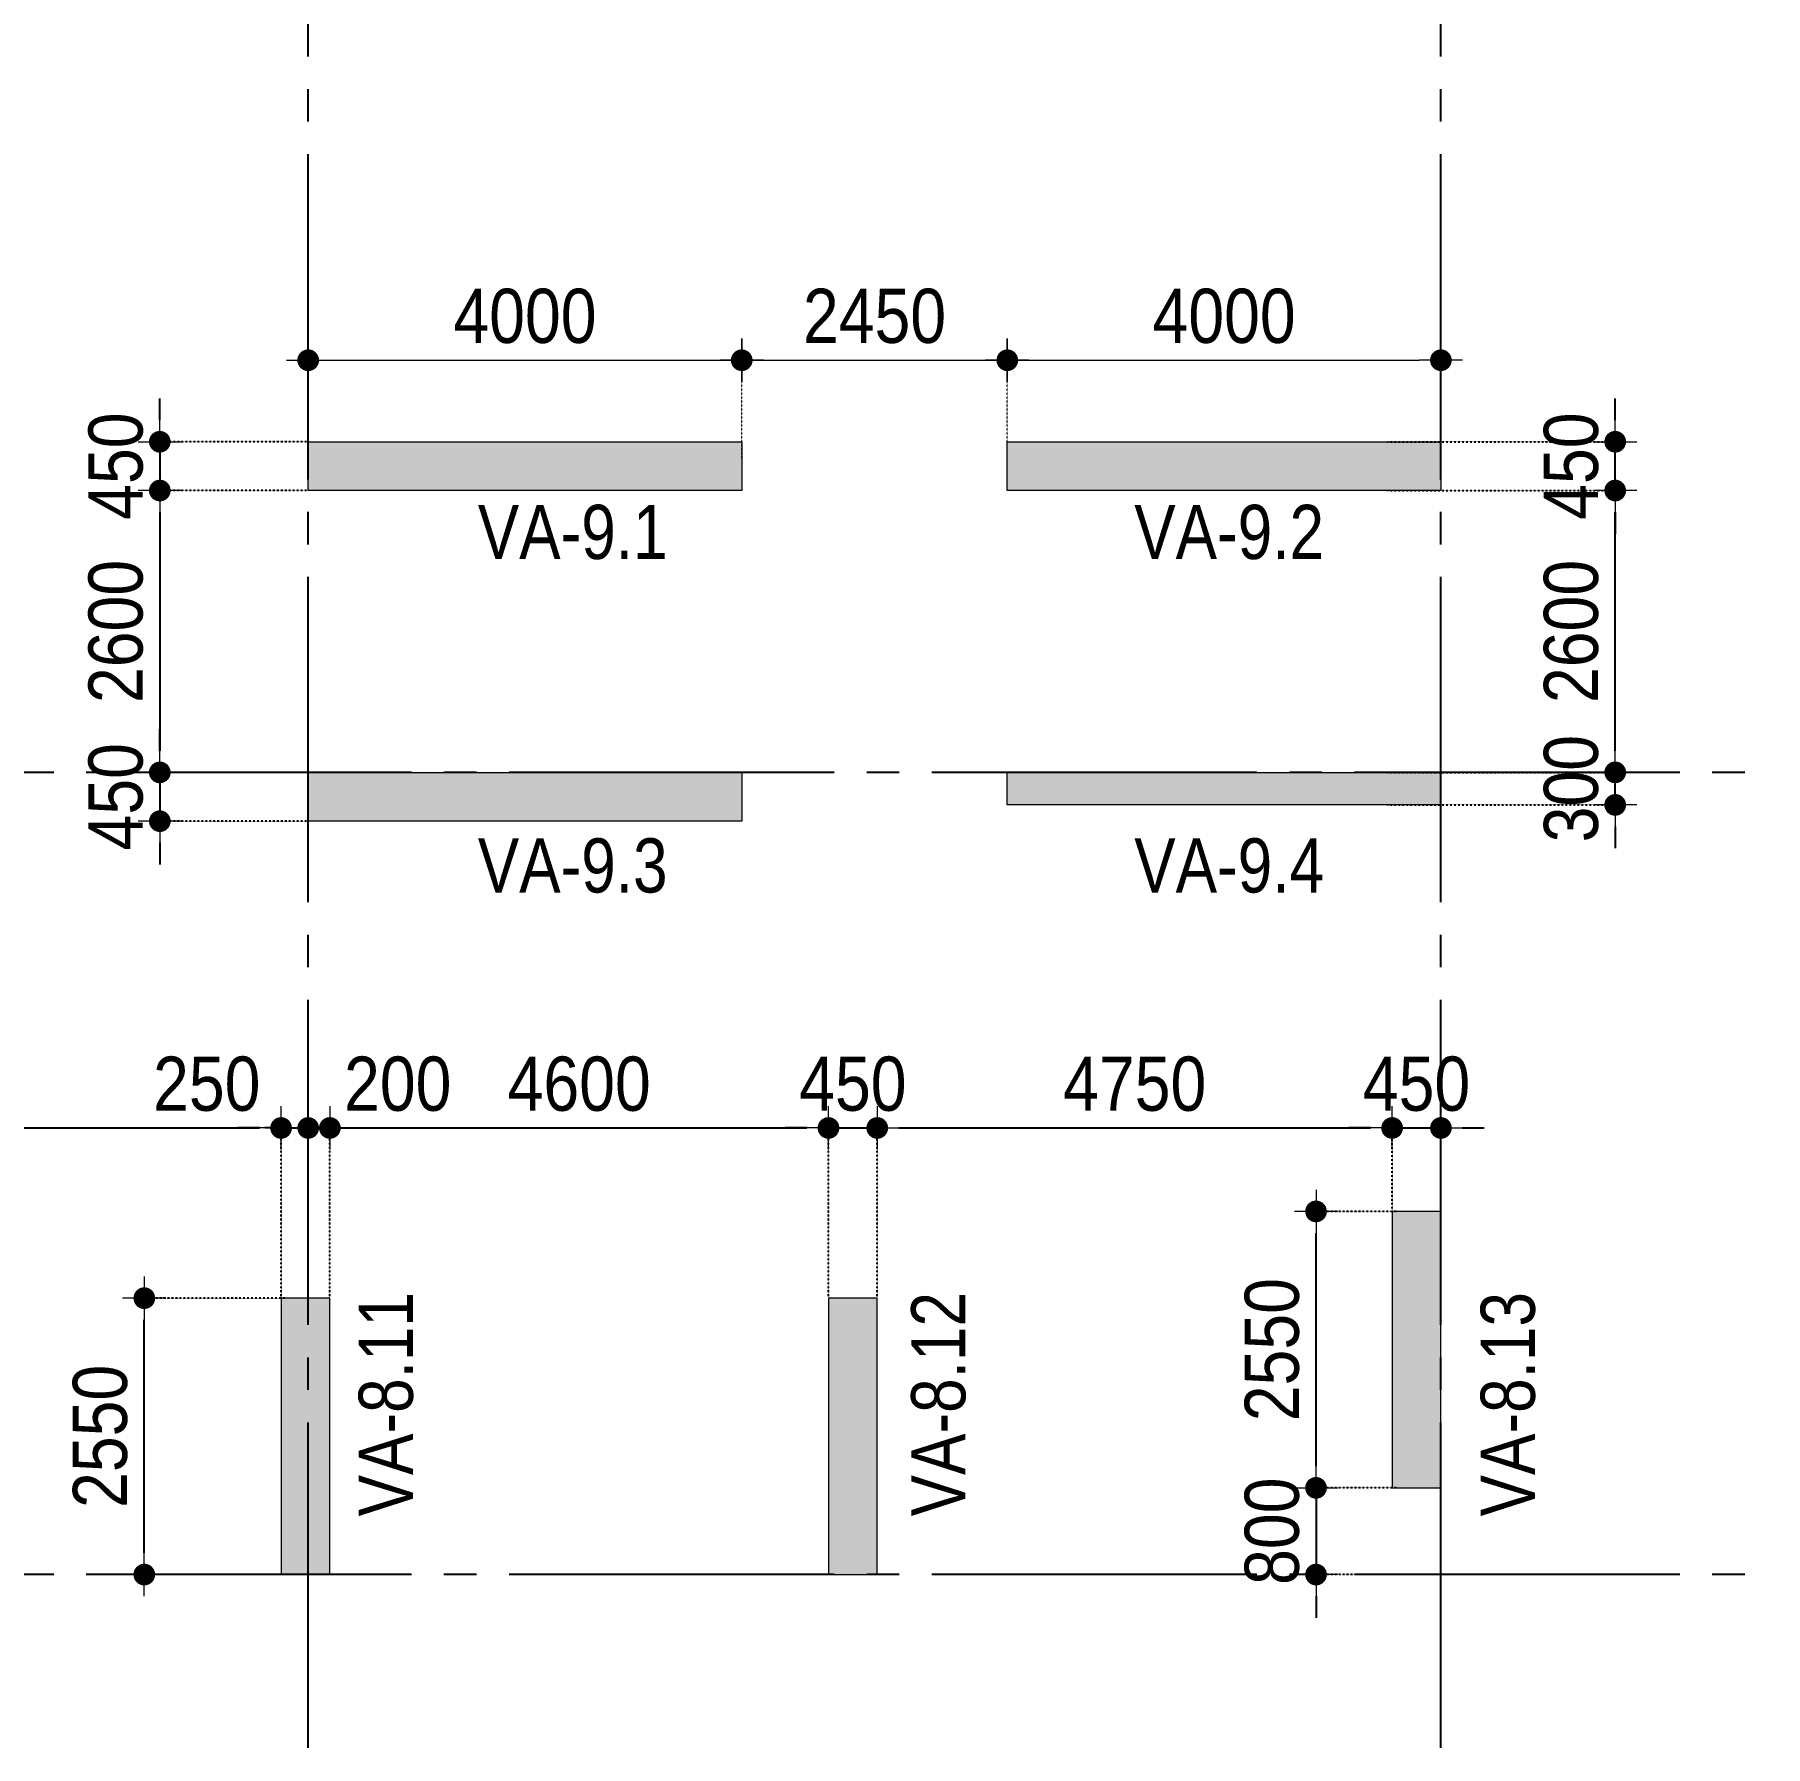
# Model space of a CAD drawing. Header units: millimetres. Extents: x -3973692 to -2843767, y 592734 to 838475.
# Drawn here: x -3938769 to -3922801, y 698646 to 714437 of the extents above; entities that cross this region are included whole.
import ezdxf
from ezdxf.enums import TextEntityAlignment as Align

# ---------------------------------------------------------------- set-up
doc = ezdxf.new("R2010")
doc.units = ezdxf.units.MM
doc.header["$MEASUREMENT"] = 0
doc.header["$PDMODE"] = 3
doc.header["$PDSIZE"] = -20
for name, pattern in [('CHG_XX_Luoi truc$0$MB_Luoi truc$0$Center101', [13, 10, -1, 1, -1]), ('DIVIDE2', [15.875, 6.35, -3.175, 0, -3.175, 0, -3.175]), ('HIDDEN5', [2.8375, 1.25, -1.5875])]:
    doc.linetypes.add(name, pattern=pattern)
doc.layers.get('0').update_dxf_attribs({"lineweight": 9})
doc.layers.get('Defpoints').update_dxf_attribs({"color": 10, "lineweight": 0})
for name, color, linetype, lineweight in [("'S_General_Dim_1", 1, 'Continuous', 18), ("'S_General_Divide_3 Intermediate", 3, 'DIVIDE2', 40), ('CHG_XX_Cot_Ham 2$0$NS-Pier-H2', 150, 'Continuous', 13), ('CHG_XX_Cot_Ham 2$0$NS-Pier-H2 @ 1', 150, 'Continuous', 13), ('CHG_XX_Cot_Ham 2$0$NS-Pier-H2 @ 150 VP1', 150, 'Continuous', 13), ('CHG_XX_Cot_Ham 2$0$NS-Pier-H2 @ 150 VP2', 150, 'Continuous', 13), ('CHG_XX_Cot_Ham 2$0$NS-Pier-H2 @ 150 VP3', 150, 'Continuous', 13), ('CHG_XX_Cot_Ham 2$0$NS-Pier-H2 @ 150 VP4', 150, 'Continuous', 13), ('CHG_XX_Cot_Ham 2$0$NS-Pier-H2 @ 150 VP5', 150, 'Continuous', 13), ('CHG_XX_Cot_Ham 2$0$NS-Pier-H2 @ 150 VP6', 150, 'Continuous', 13), ('CHG_XX_Cot_Ham 2$0$NS-Pier-H2 @ 150 VP7', 150, 'Continuous', 13), ('CHG_XX_Cot_Ham 2$0$NS-Pier-H2 @ 150 VP8', 150, 'Continuous', 13), ('CHG_XX_Cot_Ham 2$0$NS-Pier-H2 @ 150 VP9', 150, 'Continuous', 13), ('CHG_XX_Cot_Ham 2$0$NS-Pier-H2 @ 150 VPModel', 150, 'Continuous', 13), ('KTH', 154, 'Continuous', 9), ('TEXT', 7, 'Continuous', 15)]:
    doc.layers.add(name, color=color, linetype=linetype, lineweight=lineweight)
doc.layers.add('CHG_XX_Luoi truc$0$Grid', color=34, linetype='Continuous')
doc.layers.add('CHG_XX_Luoi truc$0$Grid Line', color=251, linetype='CHG_XX_Luoi truc$0$MB_Luoi truc$0$Center101')
doc.styles.add('arial', font='arial.ttf', dxfattribs={"width": 0.85})
doc.styles.add('CHG_XX_Luoi truc$0$MB_Luoi truc$0$Grid A-F$0$VNI-HelveCB', font='')
doc.styles.add('TTP-HelCon', font='')
doc.styles.get('CHG_XX_Luoi truc$0$MB_Luoi truc$0$Grid A-F$0$VNI-HelveCB').set_extended_font_data('VNI-Helve-Condense', bold=True)
doc.styles.get('TTP-HelCon').set_extended_font_data('VNI-Helve-Condense')
doc.dimstyles.new('200', dxfattribs={"dimscale": 200, "dimtxt": 2.5, "dimasz": 1, "dimexe": 0, "dimexo": 0, "dimgap": 0.75, "dimtad": 1, "dimdec": 0, "dimrnd": 10, "dimzin": 9, "dimdsep": 46, "dimtxsty": 'arial', "dimblk1": 'DIMDOT', "dimblk2": 'DIMDOT', "dimsah": 1, "dimcen": 2, "dimdle": 3, "dimclre": 8, "dimclrt": 2, "dimadec": 0, "dimazin": 0, "dimtfac": 1, "dimtdec": 0, "dimtix": 1, "dimtmove": 2, "dimatfit": 3, "dimldrblk": 'DIMPIJL', "dimfxl": 1, "dimtvp": 1.8, "dimtolj": 1, "dimtzin": 0, "dimarcsym": 0})

# ---------------------------------------------------------------- blocks, each defined once
blk = doc.blocks.new('*U3253')
at = {"layer": 'CHG_XX_Cot_Ham 2$0$NS-Pier-H2 @ 1'}
h = blk.add_hatch(color=256, dxfattribs=at)
h.dxf.hatch_style = 1
h.paths.add_polyline_path([(450, 0), (0, 0), (0, -2550), (450, -2550)])
at = {"layer": 'CHG_XX_Cot_Ham 2$0$NS-Pier-H2 @ 150 VP1'}
h = blk.add_hatch(color=256, dxfattribs=at)
h.dxf.hatch_style = 1
h.paths.add_polyline_path([(450, 0), (0, 0), (0, -2550), (450, -2550)])
at = {"layer": 'CHG_XX_Cot_Ham 2$0$NS-Pier-H2 @ 150 VP2'}
h = blk.add_hatch(color=256, dxfattribs=at)
h.dxf.hatch_style = 1
h.paths.add_polyline_path([(450, 0), (0, 0), (0, -2550), (450, -2550)])
at = {"layer": 'CHG_XX_Cot_Ham 2$0$NS-Pier-H2 @ 150 VP3'}
h = blk.add_hatch(color=256, dxfattribs=at)
h.dxf.hatch_style = 1
h.paths.add_polyline_path([(450, 0), (0, 0), (0, -2550), (450, -2550)])
at = {"layer": 'CHG_XX_Cot_Ham 2$0$NS-Pier-H2 @ 150 VP4'}
h = blk.add_hatch(color=256, dxfattribs=at)
h.dxf.hatch_style = 1
h.paths.add_polyline_path([(450, 0), (0, 0), (0, -2550), (450, -2550)])
at = {"layer": 'CHG_XX_Cot_Ham 2$0$NS-Pier-H2 @ 150 VP5'}
h = blk.add_hatch(color=256, dxfattribs=at)
h.dxf.hatch_style = 1
h.paths.add_polyline_path([(450, 0), (0, 0), (0, -2550), (450, -2550)])
at = {"layer": 'CHG_XX_Cot_Ham 2$0$NS-Pier-H2 @ 150 VP6'}
h = blk.add_hatch(color=256, dxfattribs=at)
h.dxf.hatch_style = 1
h.paths.add_polyline_path([(450, 0), (0, 0), (0, -2550), (450, -2550)])
at = {"layer": 'CHG_XX_Cot_Ham 2$0$NS-Pier-H2 @ 150 VP7'}
h = blk.add_hatch(color=256, dxfattribs=at)
h.dxf.hatch_style = 1
h.paths.add_polyline_path([(450, 0), (0, 0), (0, -2550), (450, -2550)])
at = {"layer": 'CHG_XX_Cot_Ham 2$0$NS-Pier-H2 @ 150 VP8'}
h = blk.add_hatch(color=256, dxfattribs=at)
h.dxf.hatch_style = 1
h.paths.add_polyline_path([(450, 0), (0, 0), (0, -2550), (450, -2550)])
at = {"layer": 'CHG_XX_Cot_Ham 2$0$NS-Pier-H2 @ 150 VP9'}
h = blk.add_hatch(color=256, dxfattribs=at)
h.dxf.hatch_style = 1
h.paths.add_polyline_path([(450, 0), (0, 0), (0, -2550), (450, -2550)])
at = {"layer": 'CHG_XX_Cot_Ham 2$0$NS-Pier-H2 @ 150 VPModel'}
h = blk.add_hatch(color=256, dxfattribs=at)
h.dxf.hatch_style = 1
h.paths.add_polyline_path([(450, 0), (0, 0), (0, -2550), (450, -2550)])
blk = doc.blocks.new('CHG_XX_Cot_Ham 2$0$Block A_C450x2250')
at = {"layer": 'CHG_XX_Cot_Ham 2$0$NS-Pier-H2'}
blk.add_lwpolyline([(450, -2550), (0, -2550), (0, 0), (450, 0)], close=True, dxfattribs=at)
blk.add_blockref('*U3253', (0, 0), dxfattribs=at)
blk = doc.blocks.new('CHG_XX_Cot_Ham 2$0$Block A_C10450x300')
at = {"layer": 'CHG_XX_Cot_Ham 2$0$NS-Pier-H2'}
h = blk.add_hatch(color=256, dxfattribs=at)
h.dxf.hatch_style = 1
h.paths.add_polyline_path([(6450, 0), (6450, -450), (10450, -450), (10450, 0)])
h.paths.add_polyline_path([(4000, -450), (4000, 0), (0, 0), (0, -450)])
for points in [[(0, 0), (4000, 0), (4000, -450), (0, -450)], [(6450, 0), (10450, 0), (10450, -450), (6450, -450)]]:
    blk.add_lwpolyline(points, close=True, dxfattribs=at)
blk = doc.blocks.new('*U2841')
at = {"layer": 'CHG_XX_Luoi truc$0$Grid Line'}
blk.add_line((0, 0), (0, 608), dxfattribs=at)
at = {"layer": 'CHG_XX_Luoi truc$0$Grid', "lineweight": -2, "style": 'CHG_XX_Luoi truc$0$MB_Luoi truc$0$Grid A-F$0$VNI-HelveCB'}
for tag, p in [('GRIDSUB', (0, 617)), ('GRID', (0, -9))]:
    blk.add_attdef(tag, text='', height=5, dxfattribs=at).set_placement(p, align=Align.MIDDLE)
blk = doc.blocks.new('*U2843')
at = {"layer": 'CHG_XX_Luoi truc$0$Grid Line'}
blk.add_line((0, 0), (0, 438), dxfattribs=at)
at = {"layer": 'CHG_XX_Luoi truc$0$Grid', "lineweight": -2, "style": 'CHG_XX_Luoi truc$0$MB_Luoi truc$0$Grid A-F$0$VNI-HelveCB'}
for tag, p in [('GRIDSUB', (0, 447)), ('GRID', (0, -9))]:
    blk.add_attdef(tag, text='', height=5, dxfattribs=at).set_placement(p, align=Align.MIDDLE)
blk = doc.blocks.new('CHG_XX_Luoi truc')
at = {"layer": 'CHG_XX_Luoi truc$0$Grid', "xscale": 300, "yscale": 300, "zscale": 300}
for p in [(12250, -12747), (22700, -12747)]:
    blk.add_blockref('*U2841', p, dxfattribs=at)
at = {"layer": 'CHG_XX_Luoi truc$0$Grid', "xscale": 300.0000000000013, "yscale": 300.0000000000013, "zscale": 300.0000000000013, "rotation": 90}
for p in [(110703, 97650), (110703, 90250)]:
    blk.add_blockref('*U2843', p, dxfattribs=at)
blk = doc.blocks.new('CHG_XX_Cot_Ham 2')
at = {"layer": 'CHG_XX_Cot_Ham 2$0$NS-Pier-H2'}
h = blk.add_hatch(color=256, dxfattribs=at)
h.dxf.hatch_style = 1
h.paths.add_polyline_path([(99639.2, 163400), (-10900, 163400), (-10900, 85450), (-300, 85450), (-300, 84050), (32350, 84050), (32350, -9000), (103575.5, -9000), (106050, -6022), (106050, 158254.3)])
h.paths.add_polyline_path([(99533.7, 163100), (105750, 158110.4), (105750, 90450), (105650, 90450), (105750, 90450), (105750, 13850), (105750, 13722.3), (105750, -5913.6), (103434.7, -8700), (93599.8, -8700), (93299.8, -8700), (32650, -8700), (32650, 84350), (0, 84350), (0, 85750), (-10600, 85750), (-10600, 163100), (93600, 163100)], flags=16)
h = blk.add_hatch(color=256, dxfattribs=at)
h.dxf.hatch_style = 1
h.paths.add_polyline_path([(18700, 97650), (18700, 97350), (22700, 97350), (22700, 97650)])
h.paths.add_polyline_path([(16250, 97200), (16250, 97650), (12250, 97650), (12250, 97200)])
for points in [[(12250, 97650), (16250, 97650), (16250, 97200), (12250, 97200)], [(18700, 97650), (22700, 97650), (22700, 97350), (18700, 97350)]]:
    blk.add_lwpolyline(points, close=True, dxfattribs=at)
for name, p in [('CHG_XX_Luoi truc', (0, 0)), ('CHG_XX_Cot_Ham 2$0$Block A_C10450x300', (12250, 100700))]:
    blk.add_blockref(name, p, dxfattribs=at)
at = {"layer": 'CHG_XX_Cot_Ham 2$0$NS-Pier-H2', "xscale": -1, "rotation": 180}
for p in [(22250, 91050), (12000, 90250), (17050, 90250)]:
    blk.add_blockref('CHG_XX_Cot_Ham 2$0$Block A_C450x2250', p, dxfattribs=at)
blk = doc.blocks.new('a')
at = {"layer": 'TEXT', "color": 3, "style": 'TTP-HelCon'}
for s, p in [('VA-9.1', (13815, -52632)), ('VA-9.2', (19871, -52632)), ('VA-9.3', (13815, -55708)), ('VA-9.4', (19871, -55708))]:
    blk.add_text(s, height=500, dxfattribs=at).set_placement(p)
for s, p in [('VA-8.11', (13216, -61463)), ('VA-8.12', (18313, -61463)), ('VA-8.13', (23567, -61463))]:
    blk.add_text(s, height=500, rotation=90, dxfattribs=at).set_placement(p)
blk = doc.blocks.new('DIMDOT')
for p, q in [((0, -1), (0, 1)), ((1, 0), (-1, 0))]:
    blk.add_line(p, q)
at = {"const_width": 0.5}
blk.add_lwpolyline([(-0.25, 0, 1), (0.25, 0, 1)], format="xyb", close=True, dxfattribs=at)
blk = doc.blocks.new('*D1304')
at = {"layer": "'S_General_Dim_1", "color": 8, "linetype": 'HIDDEN5', "lineweight": -2, "transparency": 16777216}
for p, q in [((-3936445, 702781), (-3937757, 702781)), ((-3936445, 700231), (-3937757, 700231))]:
    blk.add_line(p, q, dxfattribs=at)
at = {"layer": "'S_General_Dim_1", "color": 0, "lineweight": -2, "transparency": 16777216}
blk.add_line((-3937757, 700431), (-3937757, 702581), dxfattribs=at)
at = {"layer": 'Defpoints', "color": 0, "transparency": 16777216}
for p in [(-3937757, 702781), (-3936445, 702781), (-3936445, 700231)]:
    blk.add_point(p, dxfattribs=at)
at = {"layer": "'S_General_Dim_1", "color": 0, "lineweight": -2, "transparency": 16777216, "xscale": 200, "yscale": 200, "zscale": 200}
for p, rotation in [((-3937757, 702781), 90), ((-3937757, 700231), 270)]:
    blk.add_blockref('DIMDOT', p, dxfattribs=dict(at, rotation=rotation))
at = {"layer": "'S_General_Dim_1", "color": 2, "transparency": 16777216, "insert": (-3938163, 701506), "char_height": 500, "attachment_point": 5, "rotation": 90, "style": 'arial'}
blk.add_mtext('\\A1;2550', dxfattribs=at)
blk = doc.blocks.new('DIMPIJL')
at = {"linetype": 'ByBlock'}
blk.add_solid([(-2.5, 0.417), (-2.5, -0.417), (0, 0)], dxfattribs=at)
blk = doc.blocks.new('*D1305')
at = {"layer": "'S_General_Dim_1", "color": 8, "linetype": 'HIDDEN5', "lineweight": -2, "transparency": 16777216}
for p, q in [((-3944095, 702781), (-3944095, 704351)), ((-3936495, 702781), (-3936495, 704351))]:
    blk.add_line(p, q, dxfattribs=at)
at = {"layer": "'S_General_Dim_1", "color": 0, "lineweight": -2, "transparency": 16777216}
blk.add_line((-3943895, 704351), (-3936695, 704351), dxfattribs=at)
at = {"layer": 'Defpoints', "color": 0, "transparency": 16777216}
for p in [(-3936495, 704351), (-3944095, 702781), (-3936495, 702781)]:
    blk.add_point(p, dxfattribs=at)
at = {"layer": "'S_General_Dim_1", "color": 0, "lineweight": -2, "transparency": 16777216, "xscale": 200, "yscale": 200, "zscale": 200, "rotation": 180}
blk.add_blockref('DIMDOT', (-3944095, 704351), dxfattribs=at)
at = {"layer": "'S_General_Dim_1", "color": 0, "lineweight": -2, "transparency": 16777216, "xscale": 200, "yscale": 200, "zscale": 200}
blk.add_blockref('DIMDOT', (-3936495, 704351), dxfattribs=at)
at = {"layer": "'S_General_Dim_1", "color": 2, "transparency": 16777216, "insert": (-3940295, 704756), "char_height": 500, "attachment_point": 5, "style": 'arial'}
blk.add_mtext('\\A1;7600', dxfattribs=at)
blk = doc.blocks.new('*D1306')
at = {"layer": "'S_General_Dim_1", "color": 0, "lineweight": -2, "transparency": 16777216}
for p, q in [((-3936695, 704351), (-3936895, 704351)), ((-3936495, 704351), (-3936245, 704351)), ((-3936045, 704351), (-3935845, 704351))]:
    blk.add_line(p, q, dxfattribs=at)
at = {"layer": "'S_General_Dim_1", "color": 8, "linetype": 'HIDDEN5', "lineweight": -2, "transparency": 16777216}
for p, q in [((-3936495, 702781), (-3936495, 704351)), ((-3936245, 702781), (-3936245, 704351))]:
    blk.add_line(p, q, dxfattribs=at)
at = {"layer": 'Defpoints', "color": 0, "transparency": 16777216}
for p in [(-3936245, 704351), (-3936495, 702781), (-3936245, 702781)]:
    blk.add_point(p, dxfattribs=at)
at = {"layer": "'S_General_Dim_1", "color": 0, "lineweight": -2, "transparency": 16777216, "xscale": 200, "yscale": 200, "zscale": 200}
blk.add_blockref('DIMDOT', (-3936495, 704351), dxfattribs=at)
at = {"layer": "'S_General_Dim_1", "color": 0, "lineweight": -2, "transparency": 16777216, "xscale": 200, "yscale": 200, "zscale": 200, "rotation": 180}
blk.add_blockref('DIMDOT', (-3936245, 704351), dxfattribs=at)
at = {"layer": "'S_General_Dim_1", "color": 2, "transparency": 16777216, "insert": (-3937181, 704756), "char_height": 500, "attachment_point": 5, "style": 'arial'}
blk.add_mtext('\\A1;250', dxfattribs=at)
blk = doc.blocks.new('*D1307')
at = {"layer": "'S_General_Dim_1", "color": 0, "lineweight": -2, "transparency": 16777216}
for p, q in [((-3936445, 704351), (-3936645, 704351)), ((-3936245, 704351), (-3936045, 704351)), ((-3935845, 704351), (-3935645, 704351))]:
    blk.add_line(p, q, dxfattribs=at)
at = {"layer": "'S_General_Dim_1", "color": 8, "linetype": 'HIDDEN5', "lineweight": -2, "transparency": 16777216}
for p, q in [((-3936245, 702781), (-3936245, 704351)), ((-3936045, 702781), (-3936045, 704351))]:
    blk.add_line(p, q, dxfattribs=at)
at = {"layer": 'Defpoints', "color": 0, "transparency": 16777216}
for p in [(-3936045, 704351), (-3936245, 702781), (-3936045, 702781)]:
    blk.add_point(p, dxfattribs=at)
at = {"layer": "'S_General_Dim_1", "color": 0, "lineweight": -2, "transparency": 16777216, "xscale": 200, "yscale": 200, "zscale": 200}
blk.add_blockref('DIMDOT', (-3936245, 704351), dxfattribs=at)
at = {"layer": "'S_General_Dim_1", "color": 0, "lineweight": -2, "transparency": 16777216, "xscale": 200, "yscale": 200, "zscale": 200, "rotation": 180}
blk.add_blockref('DIMDOT', (-3936045, 704351), dxfattribs=at)
at = {"layer": "'S_General_Dim_1", "color": 2, "transparency": 16777216, "insert": (-3935419, 704756), "char_height": 500, "attachment_point": 5, "style": 'arial'}
blk.add_mtext('\\A1;200', dxfattribs=at)
blk = doc.blocks.new('*D1308')
at = {"layer": "'S_General_Dim_1", "color": 8, "linetype": 'HIDDEN5', "lineweight": -2, "transparency": 16777216}
for p, q in [((-3936045, 702781), (-3936045, 704351)), ((-3931445, 702781), (-3931445, 704351))]:
    blk.add_line(p, q, dxfattribs=at)
at = {"layer": "'S_General_Dim_1", "color": 0, "lineweight": -2, "transparency": 16777216}
blk.add_line((-3935845, 704351), (-3931645, 704351), dxfattribs=at)
at = {"layer": 'Defpoints', "color": 0, "transparency": 16777216}
for p in [(-3931445, 704351), (-3936045, 702781), (-3931445, 702781)]:
    blk.add_point(p, dxfattribs=at)
at = {"layer": "'S_General_Dim_1", "color": 0, "lineweight": -2, "transparency": 16777216, "xscale": 200, "yscale": 200, "zscale": 200, "rotation": 180}
blk.add_blockref('DIMDOT', (-3936045, 704351), dxfattribs=at)
at = {"layer": "'S_General_Dim_1", "color": 0, "lineweight": -2, "transparency": 16777216, "xscale": 200, "yscale": 200, "zscale": 200}
blk.add_blockref('DIMDOT', (-3931445, 704351), dxfattribs=at)
at = {"layer": "'S_General_Dim_1", "color": 2, "transparency": 16777216, "insert": (-3933745, 704756), "char_height": 500, "attachment_point": 5, "style": 'arial'}
blk.add_mtext('\\A1;4600', dxfattribs=at)
blk = doc.blocks.new('*D1309')
at = {"layer": "'S_General_Dim_1", "color": 0, "lineweight": -2, "transparency": 16777216}
for p, q in [((-3931645, 704351), (-3931845, 704351)), ((-3931445, 704351), (-3930995, 704351)), ((-3930795, 704351), (-3930595, 704351))]:
    blk.add_line(p, q, dxfattribs=at)
at = {"layer": "'S_General_Dim_1", "color": 8, "linetype": 'HIDDEN5', "lineweight": -2, "transparency": 16777216}
for p, q in [((-3931445, 702781), (-3931445, 704351)), ((-3930995, 702781), (-3930995, 704351))]:
    blk.add_line(p, q, dxfattribs=at)
at = {"layer": 'Defpoints', "color": 0, "transparency": 16777216}
for p in [(-3930995, 704351), (-3931445, 702781), (-3930995, 702781)]:
    blk.add_point(p, dxfattribs=at)
at = {"layer": "'S_General_Dim_1", "color": 0, "lineweight": -2, "transparency": 16777216, "xscale": 200, "yscale": 200, "zscale": 200}
blk.add_blockref('DIMDOT', (-3931445, 704351), dxfattribs=at)
at = {"layer": "'S_General_Dim_1", "color": 0, "lineweight": -2, "transparency": 16777216, "xscale": 200, "yscale": 200, "zscale": 200, "rotation": 180}
blk.add_blockref('DIMDOT', (-3930995, 704351), dxfattribs=at)
at = {"layer": "'S_General_Dim_1", "color": 2, "transparency": 16777216, "insert": (-3931220, 704756), "char_height": 500, "attachment_point": 5, "style": 'arial'}
blk.add_mtext('\\A1;450', dxfattribs=at)
blk = doc.blocks.new('*D1310')
at = {"layer": "'S_General_Dim_1", "color": 8, "linetype": 'HIDDEN5', "lineweight": -2, "transparency": 16777216}
for p, q in [((-3930995, 702781), (-3930995, 704351)), ((-3926245, 703581), (-3926245, 704351))]:
    blk.add_line(p, q, dxfattribs=at)
at = {"layer": "'S_General_Dim_1", "color": 0, "lineweight": -2, "transparency": 16777216}
blk.add_line((-3930795, 704351), (-3926445, 704351), dxfattribs=at)
at = {"layer": 'Defpoints', "color": 0, "transparency": 16777216}
for p in [(-3926245, 704351), (-3926245, 703581), (-3930995, 702781)]:
    blk.add_point(p, dxfattribs=at)
at = {"layer": "'S_General_Dim_1", "color": 0, "lineweight": -2, "transparency": 16777216, "xscale": 200, "yscale": 200, "zscale": 200, "rotation": 180}
blk.add_blockref('DIMDOT', (-3930995, 704351), dxfattribs=at)
at = {"layer": "'S_General_Dim_1", "color": 0, "lineweight": -2, "transparency": 16777216, "xscale": 200, "yscale": 200, "zscale": 200}
blk.add_blockref('DIMDOT', (-3926245, 704351), dxfattribs=at)
at = {"layer": "'S_General_Dim_1", "color": 2, "transparency": 16777216, "insert": (-3928620, 704756), "char_height": 500, "attachment_point": 5, "style": 'arial'}
blk.add_mtext('\\A1;4750', dxfattribs=at)
blk = doc.blocks.new('*D1311')
at = {"layer": "'S_General_Dim_1", "color": 0, "lineweight": -2, "transparency": 16777216}
for p, q in [((-3926445, 704351), (-3926645, 704351)), ((-3926245, 704351), (-3925795, 704351)), ((-3925595, 704351), (-3925395, 704351))]:
    blk.add_line(p, q, dxfattribs=at)
at = {"layer": "'S_General_Dim_1", "color": 8, "linetype": 'HIDDEN5', "lineweight": -2, "transparency": 16777216}
for p, q in [((-3926245, 703581), (-3926245, 704351)), ((-3925795, 703581), (-3925795, 704351))]:
    blk.add_line(p, q, dxfattribs=at)
at = {"layer": 'Defpoints', "color": 0, "transparency": 16777216}
for p in [(-3925795, 704351), (-3926245, 703581), (-3925795, 703581)]:
    blk.add_point(p, dxfattribs=at)
at = {"layer": "'S_General_Dim_1", "color": 0, "lineweight": -2, "transparency": 16777216, "xscale": 200, "yscale": 200, "zscale": 200}
blk.add_blockref('DIMDOT', (-3926245, 704351), dxfattribs=at)
at = {"layer": "'S_General_Dim_1", "color": 0, "lineweight": -2, "transparency": 16777216, "xscale": 200, "yscale": 200, "zscale": 200, "rotation": 180}
blk.add_blockref('DIMDOT', (-3925795, 704351), dxfattribs=at)
at = {"layer": "'S_General_Dim_1", "color": 2, "transparency": 16777216, "insert": (-3926020, 704756), "char_height": 500, "attachment_point": 5, "style": 'arial'}
blk.add_mtext('\\A1;450', dxfattribs=at)
blk = doc.blocks.new('*D1312')
at = {"layer": "'S_General_Dim_1", "color": 0, "lineweight": -2, "transparency": 16777216}
for p, q in [((-3926947, 701231), (-3926947, 701431)), ((-3926947, 701031), (-3926947, 700231)), ((-3926947, 700031), (-3926947, 699831))]:
    blk.add_line(p, q, dxfattribs=at)
at = {"layer": "'S_General_Dim_1", "color": 8, "linetype": 'HIDDEN5', "lineweight": -2, "transparency": 16777216}
for p, q in [((-3926195, 701031), (-3926947, 701031)), ((-3926195, 700231), (-3926947, 700231))]:
    blk.add_line(p, q, dxfattribs=at)
at = {"layer": 'Defpoints', "color": 0, "transparency": 16777216}
for p in [(-3926195, 701031), (-3926947, 700231), (-3926195, 700231)]:
    blk.add_point(p, dxfattribs=at)
at = {"layer": "'S_General_Dim_1", "color": 0, "lineweight": -2, "transparency": 16777216, "xscale": 200, "yscale": 200, "zscale": 200}
for p, rotation in [((-3926947, 701031), 270), ((-3926947, 700231), 90)]:
    blk.add_blockref('DIMDOT', p, dxfattribs=dict(at, rotation=rotation))
at = {"layer": "'S_General_Dim_1", "color": 2, "transparency": 16777216, "insert": (-3927352, 700631), "char_height": 500, "attachment_point": 5, "rotation": 90, "style": 'arial'}
blk.add_mtext('\\A1;800', dxfattribs=at)
blk = doc.blocks.new('*D1313')
at = {"layer": "'S_General_Dim_1", "color": 8, "linetype": 'HIDDEN5', "lineweight": -2, "transparency": 16777216}
for p, q in [((-3926195, 703581), (-3926947, 703581)), ((-3926195, 701031), (-3926947, 701031))]:
    blk.add_line(p, q, dxfattribs=at)
at = {"layer": "'S_General_Dim_1", "color": 0, "lineweight": -2, "transparency": 16777216}
blk.add_line((-3926947, 701231), (-3926947, 703381), dxfattribs=at)
at = {"layer": 'Defpoints', "color": 0, "transparency": 16777216}
for p in [(-3926947, 703581), (-3926195, 703581), (-3926195, 701031)]:
    blk.add_point(p, dxfattribs=at)
at = {"layer": "'S_General_Dim_1", "color": 0, "lineweight": -2, "transparency": 16777216, "xscale": 200, "yscale": 200, "zscale": 200}
for p, rotation in [((-3926947, 703581), 90), ((-3926947, 701031), 270)]:
    blk.add_blockref('DIMDOT', p, dxfattribs=dict(at, rotation=rotation))
at = {"layer": "'S_General_Dim_1", "color": 2, "transparency": 16777216, "insert": (-3927352, 702306), "char_height": 500, "attachment_point": 5, "rotation": 90, "style": 'arial'}
blk.add_mtext('\\A1;2550', dxfattribs=at)
blk = doc.blocks.new('*D1359')
at = {"layer": "'S_General_Dim_1", "color": 0, "lineweight": -2, "transparency": 16777216}
for p, q in [((-3937614, 710881), (-3937614, 711081)), ((-3937614, 710681), (-3937614, 710231)), ((-3937614, 710031), (-3937614, 709831))]:
    blk.add_line(p, q, dxfattribs=at)
at = {"layer": "'S_General_Dim_1", "color": 8, "linetype": 'HIDDEN5', "lineweight": -2, "transparency": 16777216}
for p, q in [((-3936245, 710681), (-3937614, 710681)), ((-3936245, 710231), (-3937614, 710231))]:
    blk.add_line(p, q, dxfattribs=at)
at = {"layer": 'Defpoints', "color": 0, "transparency": 16777216}
for p in [(-3936245, 710681), (-3937614, 710231), (-3936245, 710231)]:
    blk.add_point(p, dxfattribs=at)
at = {"layer": "'S_General_Dim_1", "color": 0, "lineweight": -2, "transparency": 16777216, "xscale": 200, "yscale": 200, "zscale": 200}
for p, rotation in [((-3937614, 710681), 270), ((-3937614, 710231), 90)]:
    blk.add_blockref('DIMDOT', p, dxfattribs=dict(at, rotation=rotation))
at = {"layer": "'S_General_Dim_1", "color": 2, "transparency": 16777216, "insert": (-3938019, 710456), "char_height": 500, "attachment_point": 5, "rotation": 90, "style": 'arial'}
blk.add_mtext('\\A1;450', dxfattribs=at)
blk = doc.blocks.new('*D1360')
at = {"layer": "'S_General_Dim_1", "color": 8, "linetype": 'HIDDEN5', "lineweight": -2, "transparency": 16777216}
for p, q in [((-3936245, 710231), (-3937614, 710231)), ((-3936245, 707631), (-3937614, 707631))]:
    blk.add_line(p, q, dxfattribs=at)
at = {"layer": "'S_General_Dim_1", "color": 0, "lineweight": -2, "transparency": 16777216}
blk.add_line((-3937614, 710031), (-3937614, 707831), dxfattribs=at)
at = {"layer": 'Defpoints', "color": 0, "transparency": 16777216}
for p in [(-3936245, 710231), (-3937614, 707631), (-3936245, 707631)]:
    blk.add_point(p, dxfattribs=at)
at = {"layer": "'S_General_Dim_1", "color": 0, "lineweight": -2, "transparency": 16777216, "xscale": 200, "yscale": 200, "zscale": 200}
for p, rotation in [((-3937614, 710231), 90), ((-3937614, 707631), 270)]:
    blk.add_blockref('DIMDOT', p, dxfattribs=dict(at, rotation=rotation))
at = {"layer": "'S_General_Dim_1", "color": 2, "transparency": 16777216, "insert": (-3938019, 708931), "char_height": 500, "attachment_point": 5, "rotation": 90, "style": 'arial'}
blk.add_mtext('\\A1;2600', dxfattribs=at)
blk = doc.blocks.new('*D1361')
at = {"layer": "'S_General_Dim_1", "color": 0, "lineweight": -2, "transparency": 16777216}
for p, q in [((-3937614, 707831), (-3937614, 708031)), ((-3937614, 707631), (-3937614, 707181)), ((-3937614, 706981), (-3937614, 706781))]:
    blk.add_line(p, q, dxfattribs=at)
at = {"layer": "'S_General_Dim_1", "color": 8, "linetype": 'HIDDEN5', "lineweight": -2, "transparency": 16777216}
for p, q in [((-3936245, 707631), (-3937614, 707631)), ((-3936245, 707181), (-3937614, 707181))]:
    blk.add_line(p, q, dxfattribs=at)
at = {"layer": 'Defpoints', "color": 0, "transparency": 16777216}
for p in [(-3936245, 707631), (-3937614, 707181), (-3936245, 707181)]:
    blk.add_point(p, dxfattribs=at)
at = {"layer": "'S_General_Dim_1", "color": 0, "lineweight": -2, "transparency": 16777216, "xscale": 200, "yscale": 200, "zscale": 200}
for p, rotation in [((-3937614, 707631), 270), ((-3937614, 707181), 90)]:
    blk.add_blockref('DIMDOT', p, dxfattribs=dict(at, rotation=rotation))
at = {"layer": "'S_General_Dim_1", "color": 2, "transparency": 16777216, "insert": (-3938019, 707406), "char_height": 500, "attachment_point": 5, "rotation": 90, "style": 'arial'}
blk.add_mtext('\\A1;450', dxfattribs=at)
blk = doc.blocks.new('*D2546')
at = {"layer": "'S_General_Dim_1", "color": 8, "linetype": 'HIDDEN5', "lineweight": -2, "transparency": 16777216}
for p, q in [((12250, 100550), (12250, 101452)), ((16250, 100550), (16250, 101452))]:
    blk.add_line(p, q, dxfattribs=at)
at = {"layer": "'S_General_Dim_1", "color": 0, "lineweight": -2, "transparency": 16777216}
blk.add_line((12450, 101452), (16050, 101452), dxfattribs=at)
at = {"layer": 'Defpoints', "color": 0, "transparency": 16777216}
for p in [(16250, 101452), (12250, 100550), (16250, 100550)]:
    blk.add_point(p, dxfattribs=at)
at = {"layer": "'S_General_Dim_1", "color": 0, "lineweight": -2, "transparency": 16777216, "xscale": 200, "yscale": 200, "zscale": 200, "rotation": 180}
blk.add_blockref('DIMDOT', (12250, 101452), dxfattribs=at)
at = {"layer": "'S_General_Dim_1", "color": 0, "lineweight": -2, "transparency": 16777216, "xscale": 200, "yscale": 200, "zscale": 200}
blk.add_blockref('DIMDOT', (16250, 101452), dxfattribs=at)
at = {"layer": "'S_General_Dim_1", "color": 2, "transparency": 16777216, "insert": (14250, 101858), "char_height": 500, "attachment_point": 5, "style": 'arial'}
blk.add_mtext('\\A1;4000', dxfattribs=at)
blk = doc.blocks.new('*D2548')
at = {"layer": "'S_General_Dim_1", "color": 8, "linetype": 'HIDDEN5', "lineweight": -2, "transparency": 16777216}
for p, q in [((16250, 100550), (16250, 101452)), ((18700, 100550), (18700, 101452))]:
    blk.add_line(p, q, dxfattribs=at)
at = {"layer": "'S_General_Dim_1", "color": 0, "lineweight": -2, "transparency": 16777216}
blk.add_line((16450, 101452), (18500, 101452), dxfattribs=at)
at = {"layer": 'Defpoints', "color": 0, "transparency": 16777216}
for p in [(18700, 101452), (16250, 100550), (18700, 100550)]:
    blk.add_point(p, dxfattribs=at)
at = {"layer": "'S_General_Dim_1", "color": 0, "lineweight": -2, "transparency": 16777216, "xscale": 200, "yscale": 200, "zscale": 200, "rotation": 180}
blk.add_blockref('DIMDOT', (16250, 101452), dxfattribs=at)
at = {"layer": "'S_General_Dim_1", "color": 0, "lineweight": -2, "transparency": 16777216, "xscale": 200, "yscale": 200, "zscale": 200}
blk.add_blockref('DIMDOT', (18700, 101452), dxfattribs=at)
at = {"layer": "'S_General_Dim_1", "color": 2, "transparency": 16777216, "insert": (17475, 101858), "char_height": 500, "attachment_point": 5, "style": 'arial'}
blk.add_mtext('\\A1;2450', dxfattribs=at)
blk = doc.blocks.new('*D2549')
at = {"layer": "'S_General_Dim_1", "color": 8, "linetype": 'HIDDEN5', "lineweight": -2, "transparency": 16777216}
for p, q in [((18700, 100550), (18700, 101452)), ((22700, 100550), (22700, 101452))]:
    blk.add_line(p, q, dxfattribs=at)
at = {"layer": "'S_General_Dim_1", "color": 0, "lineweight": -2, "transparency": 16777216}
blk.add_line((18900, 101452), (22500, 101452), dxfattribs=at)
at = {"layer": 'Defpoints', "color": 0, "transparency": 16777216}
for p in [(22700, 101452), (18700, 100550), (22700, 100550)]:
    blk.add_point(p, dxfattribs=at)
at = {"layer": "'S_General_Dim_1", "color": 0, "lineweight": -2, "transparency": 16777216, "xscale": 200, "yscale": 200, "zscale": 200, "rotation": 180}
blk.add_blockref('DIMDOT', (18700, 101452), dxfattribs=at)
at = {"layer": "'S_General_Dim_1", "color": 0, "lineweight": -2, "transparency": 16777216, "xscale": 200, "yscale": 200, "zscale": 200}
blk.add_blockref('DIMDOT', (22700, 101452), dxfattribs=at)
at = {"layer": "'S_General_Dim_1", "color": 2, "transparency": 16777216, "insert": (20700, 101858), "char_height": 500, "attachment_point": 5, "style": 'arial'}
blk.add_mtext('\\A1;4000', dxfattribs=at)
blk = doc.blocks.new('*D2605')
at = {"layer": 'Defpoints', "color": 0, "transparency": 16777216}
for p in [(-3926287, 707631), (-3924187, 707631), (-3926287, 707331)]:
    blk.add_point(p, dxfattribs=at)
at = {"layer": 'KTH', "color": 0, "lineweight": -2, "transparency": 16777216}
for p, q in [((-3924187, 707831), (-3924187, 708031)), ((-3924187, 707331), (-3924187, 707631)), ((-3924187, 707131), (-3924187, 706931))]:
    blk.add_line(p, q, dxfattribs=at)
at = {"layer": 'KTH', "color": 8, "linetype": 'HIDDEN5', "lineweight": -2, "transparency": 16777216}
for p, q in [((-3926287, 707631), (-3924187, 707631)), ((-3926287, 707331), (-3924187, 707331))]:
    blk.add_line(p, q, dxfattribs=at)
at = {"layer": 'KTH', "color": 0, "lineweight": -2, "transparency": 16777216, "xscale": 200, "yscale": 200, "zscale": 200}
for p, rotation in [((-3924187, 707631), 270), ((-3924187, 707331), 90)]:
    blk.add_blockref('DIMDOT', p, dxfattribs=dict(at, rotation=rotation))
at = {"layer": 'KTH', "color": 2, "transparency": 16777216, "insert": (-3924592, 707481), "char_height": 500, "attachment_point": 5, "rotation": 90, "style": 'arial'}
blk.add_mtext('\\A1;300', dxfattribs=at)
blk = doc.blocks.new('*D2606')
at = {"layer": 'Defpoints', "color": 0, "transparency": 16777216}
for p in [(-3926287, 710231), (-3924187, 710231), (-3926287, 707631)]:
    blk.add_point(p, dxfattribs=at)
at = {"layer": 'KTH', "color": 8, "linetype": 'HIDDEN5', "lineweight": -2, "transparency": 16777216}
for p, q in [((-3926287, 710231), (-3924187, 710231)), ((-3926287, 707631), (-3924187, 707631))]:
    blk.add_line(p, q, dxfattribs=at)
at = {"layer": 'KTH', "color": 0, "lineweight": -2, "transparency": 16777216}
blk.add_line((-3924187, 707831), (-3924187, 710031), dxfattribs=at)
at = {"layer": 'KTH', "color": 0, "lineweight": -2, "transparency": 16777216, "xscale": 200, "yscale": 200, "zscale": 200}
for p, rotation in [((-3924187, 710231), 90), ((-3924187, 707631), 270)]:
    blk.add_blockref('DIMDOT', p, dxfattribs=dict(at, rotation=rotation))
at = {"layer": 'KTH', "color": 2, "transparency": 16777216, "insert": (-3924592, 708931), "char_height": 500, "attachment_point": 5, "rotation": 90, "style": 'arial'}
blk.add_mtext('\\A1;2600', dxfattribs=at)
blk = doc.blocks.new('*D2607')
at = {"layer": 'Defpoints', "color": 0, "transparency": 16777216}
for p in [(-3926287, 710681), (-3924187, 710681), (-3926287, 710231)]:
    blk.add_point(p, dxfattribs=at)
at = {"layer": 'KTH', "color": 0, "lineweight": -2, "transparency": 16777216}
for p, q in [((-3924187, 710881), (-3924187, 711081)), ((-3924187, 710231), (-3924187, 710681)), ((-3924187, 710031), (-3924187, 709831))]:
    blk.add_line(p, q, dxfattribs=at)
at = {"layer": 'KTH', "color": 8, "linetype": 'HIDDEN5', "lineweight": -2, "transparency": 16777216}
for p, q in [((-3926287, 710681), (-3924187, 710681)), ((-3926287, 710231), (-3924187, 710231))]:
    blk.add_line(p, q, dxfattribs=at)
at = {"layer": 'KTH', "color": 0, "lineweight": -2, "transparency": 16777216, "xscale": 200, "yscale": 200, "zscale": 200}
for p, rotation in [((-3924187, 710681), 270), ((-3924187, 710231), 90)]:
    blk.add_blockref('DIMDOT', p, dxfattribs=dict(at, rotation=rotation))
at = {"layer": 'KTH', "color": 2, "transparency": 16777216, "insert": (-3924592, 710456), "char_height": 500, "attachment_point": 5, "rotation": 90, "style": 'arial'}
blk.add_mtext('\\A1;450', dxfattribs=at)
blk = doc.blocks.new('111')
at = {"layer": "'S_General_Dim_1"}
for base, p1, p2, picture, middle in [((16250, 101452.3), (12250, 100550), (16250, 100550), '*D2546', (14250, 101857.6)), ((18700, 101452.3), (16250, 100550), (18700, 100550), '*D2548', (17475, 101857.6)), ((22700, 101452.3), (18700, 100550), (22700, 100550), '*D2549', (20700, 101857.6))]:
    dim = blk.add_linear_dim(base=base, p1=p1, p2=p2, dimstyle='200', dxfattribs=at)
    dim.commit()
    dim.dimension.update_dxf_attribs({"geometry": picture, "text_midpoint": middle})

msp = doc.modelspace()

# ---------------------------------------------------------------- block references
at = {"layer": "'S_General_Divide_3 Intermediate"}
for name, p in [('CHG_XX_Cot_Ham 2', (-3948495.2, 609981)), ('a', (-3948495.2, 762231))]:
    msp.add_blockref(name, p, dxfattribs=at)
at = {"layer": 'TEXT'}
msp.add_blockref('111', (-3948495.2, 609981), dxfattribs=at)

# ---------------------------------------------------------------- dimensions: what is measured, and where the dimension line sits
at = {"layer": "'S_General_Dim_1"}
for base, p1, p2, picture, middle in [((-3937613.8, 710231), (-3936245.2, 710681), (-3936245.2, 710231), '*D1359', (-3938019, 710456)), ((-3937613.8, 707631), (-3936245.2, 710231), (-3936245.2, 707631), '*D1360', (-3938019, 708931)), ((-3937613.8, 707181), (-3936245.2, 707631), (-3936245.2, 707181), '*D1361', (-3938019, 707406)), ((-3926947.1, 703581), (-3926195.2, 701031), (-3926195.2, 703581), '*D1313', (-3927352.4, 702306)), ((-3937757.3, 702781), (-3936445.2, 700231), (-3936445.2, 702781), '*D1304', (-3938162.6, 701506)), ((-3926947.1, 700231), (-3926195.2, 701031), (-3926195.2, 700231), '*D1312', (-3927352.4, 700631))]:
    dim = msp.add_linear_dim(base=base, p1=p1, p2=p2, angle=90, dimstyle='200', dxfattribs=at)
    dim.commit()
    dim.dimension.update_dxf_attribs({"geometry": picture, "text_midpoint": middle})
for base, p1, p2, picture, middle in [((-3936495.2, 704351.1), (-3944095.2, 702781), (-3936495.2, 702781), '*D1305', (-3940295.2, 704756.4)), ((-3931445.2, 704351.1), (-3936045.2, 702781), (-3931445.2, 702781), '*D1308', (-3933745.2, 704756.4)), ((-3930995.2, 704351.1), (-3931445.2, 702781), (-3930995.2, 702781), '*D1309', (-3931220.2, 704756.4)), ((-3926245.2, 704351.1), (-3930995.2, 702781), (-3926245.2, 703581), '*D1310', (-3928620.2, 704756.4)), ((-3925795.2, 704351.1), (-3926245.2, 703581), (-3925795.2, 703581), '*D1311', (-3926020.2, 704756.4))]:
    dim = msp.add_linear_dim(base=base, p1=p1, p2=p2, dimstyle='200', dxfattribs=at)
    dim.commit()
    dim.dimension.update_dxf_attribs({"geometry": picture, "text_midpoint": middle})
for base, p1, p2, picture, middle in [((-3936245.2, 704351.1), (-3936495.2, 702781), (-3936245.2, 702781), '*D1306', (-3937181, 704756.4)), ((-3936045.2, 704351.1), (-3936245.2, 702781), (-3936045.2, 702781), '*D1307', (-3935418.8, 704756.4))]:
    dim = msp.add_linear_dim(base=base, p1=p1, p2=p2, dimstyle='200', dxfattribs=at)
    dim.commit()
    dim.dimension.update_dxf_attribs({"geometry": picture, "text_midpoint": middle, "dimtype": 160})
at = {"layer": 'KTH'}
for base, p1, p2, picture, middle in [((-3924186.5, 710681), (-3926286.5, 710231), (-3926286.5, 710681), '*D2607', (-3924591.8, 710456)), ((-3924186.5, 710231), (-3926286.5, 707631), (-3926286.5, 710231), '*D2606', (-3924591.8, 708931)), ((-3924186.5, 707631), (-3926286.5, 707331), (-3926286.5, 707631), '*D2605', (-3924592, 707481))]:
    dim = msp.add_linear_dim(base=base, p1=p1, p2=p2, angle=90, dimstyle='200', dxfattribs=at)
    dim.commit()
    dim.dimension.update_dxf_attribs({"geometry": picture, "text_midpoint": middle})

doc.saveas('drawing.dxf')
